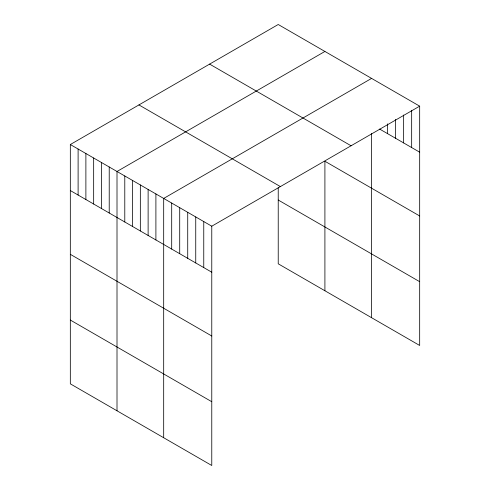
<?xml version="1.0" encoding="UTF-8"?>
<svg xmlns="http://www.w3.org/2000/svg" width="490" height="490" viewBox="0 0 490 490"><rect width="100%" height="100%" fill="white"/><g stroke="black" fill="none" stroke-linecap="round" stroke-linejoin="round"><path stroke-width="0.73" d="M70.327 144.532L211.772 226.196L211.772 465.5L70.327 383.835L70.327 144.532L278.228 24.5L419.673 106.165L419.673 345.468L278.228 263.804L278.228 187.744M324.907 51.45L117.006 171.482L117.006 410.785M371.585 78.4L163.685 198.432L163.685 437.735M211.772 226.196L419.673 106.165M379.597 129.042L419.673 152.182M209.616 64.11L351.067 145.775M419.673 215.968L324.907 161.253L324.907 290.754M138.933 104.921L280.384 186.586M278.228 200.018L419.673 281.683M70.327 190.549L211.772 272.213M70.327 254.328L211.772 335.999M70.327 320.05L211.772 401.714M411.661 110.587L411.661 147.551M403.644 115.015L403.644 142.927M395.626 119.438L395.626 138.296M387.615 123.866L387.615 133.672M371.585 133.525L371.585 317.704M203.76 221.566L203.76 267.583M195.743 216.941L195.743 262.959M187.725 212.311L187.725 258.328M179.714 207.686L179.714 253.698M171.696 203.056L171.696 249.073M155.9 193.936L155.9 239.953M148.121 189.446L148.121 235.463M140.342 184.957L140.342 230.968M132.563 180.461L132.563 226.478M124.785 175.971L124.785 221.988M109.221 166.986L109.221 213.003M101.442 162.496L101.442 208.513M93.663 158.007L93.663 204.024M85.885 153.511L85.885 199.528M78.106 149.021L78.106 195.038"/></g></svg>
